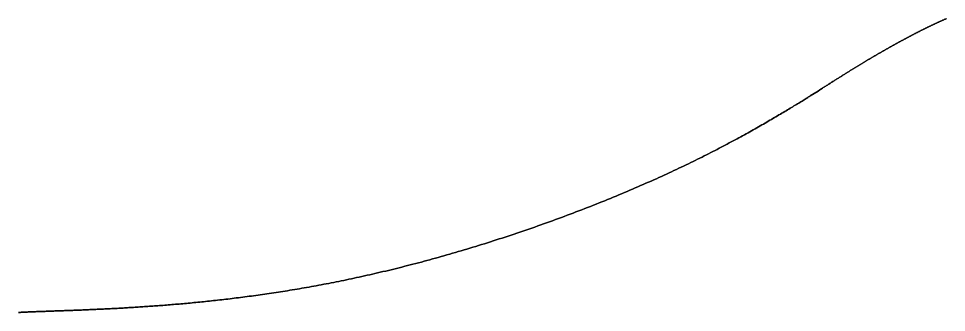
# Model space of a CAD drawing. Header units: inches. Extents: x 130170 to 284068, y 377793 to 804530.
# Drawn here: x 260644.3 to 260705, y 749287.3 to 749306.5 of the extents above; entities that cross this region are included whole.
import ezdxf

# ---------------------------------------------------------------- set-up
doc = ezdxf.new("R2010")
doc.units = ezdxf.units.IN
doc.header["$MEASUREMENT"] = 0
doc.layers.add('muni_il', color=7, linetype='Continuous')

msp = doc.modelspace()

# ---------------------------------------------------------------- linework, layer by layer
at = {"layer": 'muni_il'}
for points in [[(260644.331, 749287.306), (260644.374, 749287.308), (260644.418, 749287.31), (260644.461, 749287.312), (260644.505, 749287.315), (260644.55, 749287.317), (260644.594, 749287.319), (260644.639, 749287.321), (260644.684, 749287.323), (260644.729, 749287.325), (260644.775, 749287.327), (260644.82, 749287.329), (260644.867, 749287.331), (260644.913, 749287.333), (260644.96, 749287.335), (260645.007, 749287.337), (260645.054, 749287.339), (260645.102, 749287.341), (260645.15, 749287.343), (260645.198, 749287.345), (260645.247, 749287.347), (260645.296, 749287.349), (260645.345, 749287.351), (260645.395, 749287.353), (260645.445, 749287.355), (260645.495, 749287.357), (260645.546, 749287.359), (260645.597, 749287.36), (260645.649, 749287.362), (260645.701, 749287.364), (260645.753, 749287.366), (260645.806, 749287.368), (260645.859, 749287.37), (260645.913, 749287.372), (260645.967, 749287.374), (260646.021, 749287.376), (260646.076, 749287.378), (260646.131, 749287.38), (260646.187, 749287.382), (260646.243, 749287.384), (260646.299, 749287.386), (260646.356, 749287.388), (260646.414, 749287.39), (260646.472, 749287.392), (260646.53, 749287.394), (260646.589, 749287.396), (260646.648, 749287.398), (260646.708, 749287.4), (260646.768, 749287.402), (260646.829, 749287.405), (260646.89, 749287.407), (260646.952, 749287.409), (260647.014, 749287.411), (260647.077, 749287.413), (260647.141, 749287.416), (260647.204, 749287.418), (260647.269, 749287.42), (260647.334, 749287.422), (260647.399, 749287.425), (260647.465, 749287.427), (260647.532, 749287.43), (260647.599, 749287.432), (260647.666, 749287.435), (260647.735, 749287.437), (260647.803, 749287.44), (260647.873, 749287.442), (260647.943, 749287.445), (260648.013, 749287.448), (260648.084, 749287.45), (260648.156, 749287.453), (260648.228, 749287.456), (260648.301, 749287.459), (260648.375, 749287.462), (260648.449, 749287.465), (260648.524, 749287.468), (260648.599, 749287.471), (260648.675, 749287.474), (260648.752, 749287.477), (260648.829, 749287.48), (260648.907, 749287.484), (260648.985, 749287.487), (260649.064, 749287.49), (260649.144, 749287.494), (260649.224, 749287.498), (260649.305, 749287.501), (260649.387, 749287.505), (260649.469, 749287.509), (260649.552, 749287.512), (260649.636, 749287.516), (260649.72, 749287.52), (260649.805, 749287.524), (260649.891, 749287.528), (260649.978, 749287.533), (260650.065, 749287.537), (260650.152, 749287.541), (260650.241, 749287.546), (260650.33, 749287.55), (260650.419, 749287.555), (260650.51, 749287.56), (260650.601, 749287.564), (260650.693, 749287.569), (260650.785, 749287.574), (260650.878, 749287.579), (260650.972, 749287.584), (260651.067, 749287.59), (260651.162, 749287.595), (260651.258, 749287.601), (260651.355, 749287.606), (260651.452, 749287.612), (260651.55, 749287.618), (260651.649, 749287.624), (260651.748, 749287.63), (260651.849, 749287.636), (260651.95, 749287.642), (260652.051, 749287.649), (260652.153, 749287.655), (260652.257, 749287.662), (260652.36, 749287.669), (260652.465, 749287.676), (260652.57, 749287.683), (260652.676, 749287.69), (260652.782, 749287.697), (260652.889, 749287.705), (260652.997, 749287.713), (260653.106, 749287.72), (260653.216, 749287.728), (260653.326, 749287.736), (260653.436, 749287.745), (260653.548, 749287.753), (260653.66, 749287.762), (260653.773, 749287.77), (260653.886, 749287.779), (260654.001, 749287.788), (260654.116, 749287.797), (260654.231, 749287.807), (260654.348, 749287.816), (260654.465, 749287.826), (260654.582, 749287.836), (260654.701, 749287.846), (260654.82, 749287.856), (260654.94, 749287.867), (260655.06, 749287.878), (260655.182, 749287.889), (260655.303, 749287.9), (260655.426, 749287.911), (260655.549, 749287.922), (260655.673, 749287.934), (260655.798, 749287.946), (260655.923, 749287.958), (260656.049, 749287.97), (260656.175, 749287.983), (260656.303, 749287.996), (260656.431, 749288.009), (260656.559, 749288.022), (260656.688, 749288.035), (260656.818, 749288.049), (260656.949, 749288.063), (260657.08, 749288.077), (260657.212, 749288.092), (260657.345, 749288.106), (260657.478, 749288.121), (260657.611, 749288.136), (260657.746, 749288.152), (260657.881, 749288.168), (260658.017, 749288.183), (260658.153, 749288.2), (260658.29, 749288.216), (260658.428, 749288.233), (260658.566, 749288.25), (260658.705, 749288.267), (260658.845, 749288.285), (260658.985, 749288.303), (260659.126, 749288.321), (260659.267, 749288.34), (260659.409, 749288.359), (260659.552, 749288.378), (260659.695, 749288.397), (260659.839, 749288.417), (260659.983, 749288.437), (260660.129, 749288.457), (260660.274, 749288.478), (260660.421, 749288.499), (260660.568, 749288.521), (260660.715, 749288.542), (260660.864, 749288.564), (260661.012, 749288.587), (260661.162, 749288.609), (260661.312, 749288.633), (260661.462, 749288.656), (260661.614, 749288.68), (260661.765, 749288.704), (260661.918, 749288.728), (260662.071, 749288.753), (260662.225, 749288.779), (260662.379, 749288.804), (260662.534, 749288.83), (260662.689, 749288.857), (260662.845, 749288.884), (260663.002, 749288.911), (260663.159, 749288.939), (260663.317, 749288.967), (260663.475, 749288.995), (260663.634, 749289.024), (260663.794, 749289.053), (260663.954, 749289.083), (260664.115, 749289.113), (260664.276, 749289.143), (260664.438, 749289.174), (260664.601, 749289.206), (260664.764, 749289.237), (260664.928, 749289.27), (260665.092, 749289.302), (260665.257, 749289.336), (260665.423, 749289.369), (260665.589, 749289.403), (260665.756, 749289.438), (260665.923, 749289.473), (260666.091, 749289.508), (260666.259, 749289.544), (260666.429, 749289.58), (260666.598, 749289.617), (260666.769, 749289.655), (260666.939, 749289.692), (260667.111, 749289.731), (260667.283, 749289.769), (260667.456, 749289.809), (260667.629, 749289.848), (260667.802, 749289.889), (260667.977, 749289.929), (260668.152, 749289.971), (260668.327, 749290.012), (260668.503, 749290.055), (260668.68, 749290.097), (260668.857, 749290.141), (260669.035, 749290.184), (260669.213, 749290.229), (260669.392, 749290.273), (260669.571, 749290.319), (260669.751, 749290.364), (260669.931, 749290.411), (260670.112, 749290.458), (260670.294, 749290.505), (260670.476, 749290.553), (260670.658, 749290.601), (260670.841, 749290.65), (260671.025, 749290.7), (260671.209, 749290.75), (260671.394, 749290.8), (260671.578, 749290.851), (260671.764, 749290.903), (260671.95, 749290.955), (260672.136, 749291.008), (260672.323, 749291.061), (260672.51, 749291.114), (260672.698, 749291.169), (260672.886, 749291.223), (260673.075, 749291.278), (260673.264, 749291.334), (260673.453, 749291.39), (260673.642, 749291.447), (260673.832, 749291.504), (260674.023, 749291.562), (260674.213, 749291.621), (260674.404, 749291.679), (260674.596, 749291.739), (260674.787, 749291.798), (260674.979, 749291.859), (260675.171, 749291.919), (260675.363, 749291.981), (260675.556, 749292.042), (260675.749, 749292.105), (260675.942, 749292.167), (260676.135, 749292.23), (260676.328, 749292.294), (260676.521, 749292.358), (260676.715, 749292.423), (260676.908, 749292.488), (260677.102, 749292.553), (260677.296, 749292.619), (260677.49, 749292.685), (260677.683, 749292.752), (260677.877, 749292.819), (260678.071, 749292.887), (260678.264, 749292.955), (260678.458, 749293.023), (260678.652, 749293.092), (260678.845, 749293.161), (260679.038, 749293.23), (260679.231, 749293.3), (260679.424, 749293.37), (260679.616, 749293.441), (260679.809, 749293.512), (260680.001, 749293.583), (260680.193, 749293.654), (260680.384, 749293.726), (260680.575, 749293.798), (260680.766, 749293.871), (260680.956, 749293.943), (260681.146, 749294.016), (260681.336, 749294.09), (260681.525, 749294.163), (260681.713, 749294.237), (260681.901, 749294.311), (260682.089, 749294.385), (260682.276, 749294.459), (260682.462, 749294.534), (260682.647, 749294.609), (260682.832, 749294.683), (260683.017, 749294.758), (260683.2, 749294.834), (260683.383, 749294.909), (260683.565, 749294.984), (260683.746, 749295.06), (260683.927, 749295.136), (260684.106, 749295.211), (260684.285, 749295.287), (260684.463, 749295.363), (260684.64, 749295.439), (260684.816, 749295.515), (260684.991, 749295.591), (260685.165, 749295.667), (260685.338, 749295.742), (260685.51, 749295.818), (260685.681, 749295.894), (260685.851, 749295.97), (260686.02, 749296.046), (260686.188, 749296.122), (260686.355, 749296.197), (260686.52, 749296.273), (260686.685, 749296.348), (260686.848, 749296.424), (260687.01, 749296.499), (260687.171, 749296.574), (260687.331, 749296.649), (260687.49, 749296.724), (260687.647, 749296.798), (260687.803, 749296.873), (260687.958, 749296.947), (260688.111, 749297.021), (260688.264, 749297.095), (260688.415, 749297.168), (260688.564, 749297.241), (260688.713, 749297.315), (260688.86, 749297.387), (260689.006, 749297.46), (260689.15, 749297.532), (260689.294, 749297.605), (260689.436, 749297.676), (260689.577, 749297.748), (260689.716, 749297.819), (260689.854, 749297.89), (260689.991, 749297.961), (260690.127, 749298.031), (260690.261, 749298.101), (260690.394, 749298.171), (260690.526, 749298.24), (260690.656, 749298.309), (260690.785, 749298.378), (260690.913, 749298.446), (260691.04, 749298.514), (260691.166, 749298.582), (260691.29, 749298.649), (260691.413, 749298.716), (260691.535, 749298.783), (260691.656, 749298.849), (260691.776, 749298.915), (260691.894, 749298.981), (260692.011, 749299.046), (260692.127, 749299.111), (260692.242, 749299.175), (260692.356, 749299.239), (260692.469, 749299.303), (260692.581, 749299.366), (260692.692, 749299.429), (260692.801, 749299.492), (260692.91, 749299.554), (260693.017, 749299.615), (260693.123, 749299.677), (260693.229, 749299.738), (260693.333, 749299.798), (260693.436, 749299.858), (260693.538, 749299.918), (260693.639, 749299.977), (260693.739, 749300.036), (260693.838, 749300.094), (260693.936, 749300.152), (260694.033, 749300.209), (260694.128, 749300.265), (260694.222, 749300.321), (260694.316, 749300.377), (260694.407, 749300.432), (260694.498, 749300.486), (260694.588, 749300.539), (260694.676, 749300.592), (260694.762, 749300.645), (260694.848, 749300.696), (260694.932, 749300.747), (260695.014, 749300.796), (260695.094, 749300.845), (260695.174, 749300.893), (260695.251, 749300.94), (260695.327, 749300.987), (260695.4, 749301.032), (260695.472, 749301.076), (260695.542, 749301.118), (260695.61, 749301.16), (260695.676, 749301.201), (260695.74, 749301.24), (260695.802, 749301.278), (260695.861, 749301.315), (260695.918, 749301.351), (260695.973, 749301.385), (260696.026, 749301.418), (260696.076, 749301.45), (260696.587, 749301.773), (260696.705, 749301.849), (260696.763, 749301.886), (260696.82, 749301.922), (260696.876, 749301.958), (260696.931, 749301.993), (260696.986, 749302.028), (260697.04, 749302.063), (260697.093, 749302.097), (260697.146, 749302.131), (260697.198, 749302.164), (260697.25, 749302.196), (260697.3, 749302.229), (260697.351, 749302.261), (260697.4, 749302.293), (260697.45, 749302.324), (260697.498, 749302.355), (260697.546, 749302.385), (260697.594, 749302.415), (260697.641, 749302.445), (260697.687, 749302.475), (260697.734, 749302.504), (260697.779, 749302.533), (260697.824, 749302.562), (260697.869, 749302.59), (260697.914, 749302.618), (260697.958, 749302.646), (260698.001, 749302.673), (260698.044, 749302.7), (260698.087, 749302.727), (260698.13, 749302.754), (260698.172, 749302.781), (260698.214, 749302.807), (260698.255, 749302.833), (260698.296, 749302.859), (260698.337, 749302.884), (260698.378, 749302.909), (260698.418, 749302.935), (260698.458, 749302.96), (260698.498, 749302.984), (260698.537, 749303.009), (260698.576, 749303.033), (260698.615, 749303.058), (260698.654, 749303.082), (260698.692, 749303.106), (260698.731, 749303.129), (260698.769, 749303.153), (260698.807, 749303.176), (260698.844, 749303.2), (260698.882, 749303.223), (260698.919, 749303.246), (260698.956, 749303.268), (260698.993, 749303.291), (260699.03, 749303.314), (260699.066, 749303.336), (260699.103, 749303.358), (260699.139, 749303.38), (260699.175, 749303.403), (260699.211, 749303.425), (260699.247, 749303.446), (260699.283, 749303.468), (260699.318, 749303.49), (260699.354, 749303.511), (260699.389, 749303.533), (260699.424, 749303.554), (260699.459, 749303.575), (260699.494, 749303.596), (260699.529, 749303.618), (260699.564, 749303.638), (260699.599, 749303.659), (260699.634, 749303.68), (260699.668, 749303.701), (260699.703, 749303.722), (260699.737, 749303.742), (260699.771, 749303.763), (260699.806, 749303.783), (260699.84, 749303.804), (260699.874, 749303.824), (260699.908, 749303.844), (260699.942, 749303.864), (260699.976, 749303.884), (260700.01, 749303.905), (260700.044, 749303.925), (260700.078, 749303.944), (260700.111, 749303.964), (260700.145, 749303.984), (260700.179, 749304.004), (260700.212, 749304.024), (260700.246, 749304.043), (260700.279, 749304.063), (260700.313, 749304.082), (260700.346, 749304.102), (260700.38, 749304.122), (260700.413, 749304.141), (260700.447, 749304.16), (260700.48, 749304.18), (260700.513, 749304.199), (260700.546, 749304.218), (260700.58, 749304.237), (260700.613, 749304.257), (260700.646, 749304.276), (260700.679, 749304.295), (260700.712, 749304.314), (260700.745, 749304.333), (260700.779, 749304.352), (260700.812, 749304.371), (260700.845, 749304.39), (260700.878, 749304.409), (260700.911, 749304.428), (260700.944, 749304.446), (260700.977, 749304.465), (260701.01, 749304.484), (260701.043, 749304.502), (260701.076, 749304.521), (260701.109, 749304.54), (260701.142, 749304.558), (260701.175, 749304.577), (260701.208, 749304.596), (260701.241, 749304.614), (260701.274, 749304.633), (260701.307, 749304.651), (260701.339, 749304.67), (260701.372, 749304.688), (260701.405, 749304.706), (260701.438, 749304.725), (260701.471, 749304.743), (260701.504, 749304.761), (260701.537, 749304.779), (260701.57, 749304.798), (260701.603, 749304.816), (260701.635, 749304.834), (260701.668, 749304.852), (260701.701, 749304.87), (260701.734, 749304.888), (260701.767, 749304.906), (260701.8, 749304.924), (260701.832, 749304.942), (260701.865, 749304.96), (260701.898, 749304.978), (260701.931, 749304.996), (260701.964, 749305.014), (260701.997, 749305.032), (260702.029, 749305.05), (260702.062, 749305.068), (260702.095, 749305.085), (260702.128, 749305.103), (260702.161, 749305.121), (260702.193, 749305.138), (260702.226, 749305.156), (260702.259, 749305.174), (260702.292, 749305.191), (260702.325, 749305.209), (260702.358, 749305.227), (260702.39, 749305.244), (260702.423, 749305.262), (260702.456, 749305.279), (260702.489, 749305.296), (260702.522, 749305.314), (260702.554, 749305.331), (260702.587, 749305.349), (260702.62, 749305.366), (260702.653, 749305.383), (260702.686, 749305.4), (260702.719, 749305.418), (260702.752, 749305.435), (260702.784, 749305.452), (260702.817, 749305.469), (260702.85, 749305.486), (260702.883, 749305.503), (260702.916, 749305.521), (260702.949, 749305.538), (260702.982, 749305.555), (260703.015, 749305.571), (260703.048, 749305.589), (260703.081, 749305.605), (260703.114, 749305.622), (260703.147, 749305.639), (260703.18, 749305.656), (260703.213, 749305.673), (260703.246, 749305.69), (260703.28, 749305.706), (260703.313, 749305.723), (260703.346, 749305.74), (260703.379, 749305.757), (260703.413, 749305.773), (260703.446, 749305.79), (260703.479, 749305.807), (260703.513, 749305.823), (260703.546, 749305.84), (260703.58, 749305.856), (260703.613, 749305.873), (260703.647, 749305.889), (260703.68, 749305.906), (260703.714, 749305.923), (260703.748, 749305.939), (260703.782, 749305.955), (260703.816, 749305.972), (260703.85, 749305.988), (260703.884, 749306.005), (260703.918, 749306.021), (260703.952, 749306.037), (260703.986, 749306.054), (260704.02, 749306.07), (260704.055, 749306.086), (260704.089, 749306.102), (260704.124, 749306.119), (260704.158, 749306.135), (260704.193, 749306.151), (260704.228, 749306.168), (260704.263, 749306.184), (260704.298, 749306.2), (260704.333, 749306.216), (260704.368, 749306.232), (260704.404, 749306.249), (260704.439, 749306.265), (260704.475, 749306.281), (260704.511, 749306.297), (260704.547, 749306.313), (260704.583, 749306.33), (260704.619, 749306.346), (260704.655, 749306.362), (260704.692, 749306.378), (260704.728, 749306.394), (260704.765, 749306.41), (260704.802, 749306.427), (260704.839, 749306.443), (260704.876, 749306.459), (260704.914, 749306.475), (260704.951, 749306.491), (260704.989, 749306.508)], [(260704.989, 749306.508), (260704.951, 749306.491), (260704.914, 749306.475), (260704.876, 749306.459), (260704.839, 749306.443), (260704.802, 749306.427), (260704.765, 749306.41), (260704.728, 749306.394), (260704.692, 749306.378), (260704.655, 749306.362), (260704.619, 749306.346), (260704.583, 749306.33), (260704.547, 749306.313), (260704.511, 749306.297), (260704.475, 749306.281), (260704.439, 749306.265), (260704.404, 749306.249), (260704.368, 749306.232), (260704.333, 749306.216), (260704.298, 749306.2), (260704.263, 749306.184), (260704.228, 749306.168), (260704.193, 749306.151), (260704.158, 749306.135), (260704.124, 749306.119), (260704.089, 749306.102), (260704.055, 749306.086), (260704.02, 749306.07), (260703.986, 749306.054), (260703.952, 749306.037), (260703.918, 749306.021), (260703.884, 749306.005), (260703.85, 749305.988), (260703.816, 749305.972), (260703.782, 749305.955), (260703.748, 749305.939), (260703.714, 749305.923), (260703.68, 749305.906), (260703.647, 749305.889), (260703.613, 749305.873), (260703.58, 749305.856), (260703.546, 749305.84), (260703.513, 749305.823), (260703.479, 749305.807), (260703.446, 749305.79), (260703.413, 749305.773), (260703.379, 749305.757), (260703.346, 749305.74), (260703.313, 749305.723), (260703.28, 749305.706), (260703.246, 749305.69), (260703.213, 749305.673), (260703.18, 749305.656), (260703.147, 749305.639), (260703.114, 749305.622), (260703.081, 749305.605), (260703.048, 749305.589), (260703.015, 749305.571), (260702.982, 749305.555), (260702.949, 749305.538), (260702.916, 749305.521), (260702.883, 749305.503), (260702.85, 749305.486), (260702.817, 749305.469), (260702.784, 749305.452), (260702.752, 749305.435), (260702.719, 749305.418), (260702.686, 749305.4), (260702.653, 749305.383), (260702.62, 749305.366), (260702.587, 749305.349), (260702.554, 749305.331), (260702.522, 749305.314), (260702.489, 749305.296), (260702.456, 749305.279), (260702.423, 749305.262), (260702.39, 749305.244), (260702.358, 749305.227), (260702.325, 749305.209), (260702.292, 749305.191), (260702.259, 749305.174), (260702.226, 749305.156), (260702.193, 749305.138), (260702.161, 749305.121), (260702.128, 749305.103), (260702.095, 749305.085), (260702.062, 749305.068), (260702.029, 749305.05), (260701.997, 749305.032), (260701.964, 749305.014), (260701.931, 749304.996), (260701.898, 749304.978), (260701.865, 749304.96), (260701.832, 749304.942), (260701.8, 749304.924), (260701.767, 749304.906), (260701.734, 749304.888), (260701.701, 749304.87), (260701.668, 749304.852), (260701.635, 749304.834), (260701.603, 749304.816), (260701.57, 749304.798), (260701.537, 749304.779), (260701.504, 749304.761), (260701.471, 749304.743), (260701.438, 749304.725), (260701.405, 749304.706), (260701.372, 749304.688), (260701.339, 749304.67), (260701.307, 749304.651), (260701.274, 749304.633), (260701.241, 749304.614), (260701.208, 749304.596), (260701.175, 749304.577), (260701.142, 749304.558), (260701.109, 749304.54), (260701.076, 749304.521), (260701.043, 749304.502), (260701.01, 749304.484), (260700.977, 749304.465), (260700.944, 749304.446), (260700.911, 749304.428), (260700.878, 749304.409), (260700.845, 749304.39), (260700.812, 749304.371), (260700.779, 749304.352), (260700.745, 749304.333), (260700.712, 749304.314), (260700.679, 749304.295), (260700.646, 749304.276), (260700.613, 749304.257), (260700.58, 749304.237), (260700.546, 749304.218), (260700.513, 749304.199), (260700.48, 749304.18), (260700.447, 749304.16), (260700.413, 749304.141), (260700.38, 749304.122), (260700.346, 749304.102), (260700.313, 749304.082), (260700.279, 749304.063), (260700.246, 749304.043), (260700.212, 749304.024), (260700.179, 749304.004), (260700.145, 749303.984), (260700.111, 749303.964), (260700.078, 749303.944), (260700.044, 749303.925), (260700.01, 749303.905), (260699.976, 749303.884), (260699.942, 749303.864), (260699.908, 749303.844), (260699.874, 749303.824), (260699.84, 749303.804), (260699.806, 749303.783), (260699.771, 749303.763), (260699.737, 749303.742), (260699.703, 749303.722), (260699.668, 749303.701), (260699.634, 749303.68), (260699.599, 749303.659), (260699.564, 749303.638), (260699.529, 749303.618), (260699.494, 749303.596), (260699.459, 749303.575), (260699.424, 749303.554), (260699.389, 749303.533), (260699.354, 749303.511), (260699.318, 749303.49), (260699.283, 749303.468), (260699.247, 749303.446), (260699.211, 749303.425), (260699.175, 749303.403), (260699.139, 749303.38), (260699.103, 749303.358), (260699.066, 749303.336), (260699.03, 749303.314), (260698.993, 749303.291), (260698.956, 749303.268), (260698.919, 749303.246), (260698.882, 749303.223), (260698.844, 749303.2), (260698.807, 749303.176), (260698.769, 749303.153), (260698.731, 749303.129), (260698.692, 749303.106), (260698.654, 749303.082), (260698.615, 749303.058), (260698.576, 749303.033), (260698.537, 749303.009), (260698.498, 749302.984), (260698.458, 749302.96), (260698.418, 749302.935), (260698.378, 749302.909), (260698.337, 749302.884), (260698.296, 749302.859), (260698.255, 749302.833), (260698.214, 749302.807), (260698.172, 749302.781), (260698.13, 749302.754), (260698.087, 749302.727), (260698.044, 749302.7), (260698.001, 749302.673), (260697.958, 749302.646), (260697.914, 749302.618), (260697.869, 749302.59), (260697.824, 749302.562), (260697.779, 749302.533), (260697.734, 749302.504), (260697.687, 749302.475), (260697.641, 749302.445), (260697.594, 749302.415), (260697.546, 749302.385), (260697.498, 749302.355), (260697.45, 749302.324), (260697.4, 749302.293), (260697.351, 749302.261), (260697.3, 749302.229), (260697.25, 749302.196), (260697.198, 749302.164), (260697.146, 749302.131), (260697.093, 749302.097), (260697.04, 749302.063), (260696.986, 749302.028), (260696.931, 749301.993), (260696.876, 749301.958), (260696.82, 749301.922), (260696.763, 749301.886), (260696.705, 749301.849), (260696.587, 749301.773), (260696.076, 749301.45), (260696.026, 749301.418), (260695.973, 749301.385), (260695.918, 749301.351), (260695.861, 749301.315), (260695.802, 749301.278), (260695.74, 749301.24), (260695.676, 749301.201), (260695.61, 749301.16), (260695.542, 749301.118), (260695.472, 749301.076), (260695.4, 749301.032), (260695.327, 749300.987), (260695.251, 749300.94), (260695.174, 749300.893), (260695.094, 749300.845), (260695.014, 749300.796), (260694.932, 749300.747), (260694.848, 749300.696), (260694.762, 749300.645), (260694.676, 749300.592), (260694.588, 749300.539), (260694.498, 749300.486), (260694.407, 749300.432), (260694.316, 749300.377), (260694.222, 749300.321), (260694.128, 749300.265), (260694.033, 749300.209), (260693.936, 749300.152), (260693.838, 749300.094), (260693.739, 749300.036), (260693.639, 749299.977), (260693.538, 749299.918), (260693.436, 749299.858), (260693.333, 749299.798), (260693.229, 749299.738), (260693.123, 749299.677), (260693.017, 749299.615), (260692.91, 749299.554), (260692.801, 749299.492), (260692.692, 749299.429), (260692.581, 749299.366), (260692.469, 749299.303), (260692.356, 749299.239), (260692.242, 749299.175), (260692.127, 749299.111), (260692.011, 749299.046), (260691.894, 749298.981), (260691.776, 749298.915), (260691.656, 749298.849), (260691.535, 749298.783), (260691.413, 749298.716), (260691.29, 749298.649), (260691.166, 749298.582), (260691.04, 749298.514), (260690.913, 749298.446), (260690.785, 749298.378), (260690.656, 749298.309), (260690.526, 749298.24), (260690.394, 749298.171), (260690.261, 749298.101), (260690.127, 749298.031), (260689.991, 749297.961), (260689.854, 749297.89), (260689.716, 749297.819), (260689.577, 749297.748), (260689.436, 749297.676), (260689.294, 749297.605), (260689.15, 749297.532), (260689.006, 749297.46), (260688.86, 749297.387), (260688.713, 749297.315), (260688.564, 749297.241), (260688.415, 749297.168), (260688.264, 749297.095), (260688.111, 749297.021), (260687.958, 749296.947), (260687.803, 749296.873), (260687.647, 749296.798), (260687.49, 749296.724), (260687.331, 749296.649), (260687.171, 749296.574), (260687.01, 749296.499), (260686.848, 749296.424), (260686.685, 749296.348), (260686.52, 749296.273), (260686.355, 749296.197), (260686.188, 749296.122), (260686.02, 749296.046), (260685.851, 749295.97), (260685.681, 749295.894), (260685.51, 749295.818), (260685.338, 749295.742), (260685.165, 749295.667), (260684.991, 749295.591), (260684.816, 749295.515), (260684.64, 749295.439), (260684.463, 749295.363), (260684.285, 749295.287), (260684.106, 749295.211), (260683.927, 749295.136), (260683.746, 749295.06), (260683.565, 749294.984), (260683.383, 749294.909), (260683.2, 749294.834), (260683.017, 749294.758), (260682.832, 749294.683), (260682.647, 749294.609), (260682.462, 749294.534), (260682.276, 749294.459), (260682.089, 749294.385), (260681.901, 749294.311), (260681.713, 749294.237), (260681.525, 749294.163), (260681.336, 749294.09), (260681.146, 749294.016), (260680.956, 749293.943), (260680.766, 749293.871), (260680.575, 749293.798), (260680.384, 749293.726), (260680.193, 749293.654), (260680.001, 749293.583), (260679.809, 749293.512), (260679.616, 749293.441), (260679.424, 749293.37), (260679.231, 749293.3), (260679.038, 749293.23), (260678.845, 749293.161), (260678.652, 749293.092), (260678.458, 749293.023), (260678.264, 749292.955), (260678.071, 749292.887), (260677.877, 749292.819), (260677.683, 749292.752), (260677.49, 749292.685), (260677.296, 749292.619), (260677.102, 749292.553), (260676.908, 749292.488), (260676.715, 749292.423), (260676.521, 749292.358), (260676.328, 749292.294), (260676.135, 749292.23), (260675.942, 749292.167), (260675.749, 749292.105), (260675.556, 749292.042), (260675.363, 749291.981), (260675.171, 749291.919), (260674.979, 749291.859), (260674.787, 749291.798), (260674.596, 749291.739), (260674.404, 749291.679), (260674.213, 749291.621), (260674.023, 749291.562), (260673.832, 749291.504), (260673.642, 749291.447), (260673.453, 749291.39), (260673.264, 749291.334), (260673.075, 749291.278), (260672.886, 749291.223), (260672.698, 749291.169), (260672.51, 749291.114), (260672.323, 749291.061), (260672.136, 749291.008), (260671.95, 749290.955), (260671.764, 749290.903), (260671.578, 749290.851), (260671.394, 749290.8), (260671.209, 749290.75), (260671.025, 749290.7), (260670.841, 749290.65), (260670.658, 749290.601), (260670.476, 749290.553), (260670.294, 749290.505), (260670.112, 749290.458), (260669.931, 749290.411), (260669.751, 749290.364), (260669.571, 749290.319), (260669.392, 749290.273), (260669.213, 749290.229), (260669.035, 749290.184), (260668.857, 749290.141), (260668.68, 749290.097), (260668.503, 749290.055), (260668.327, 749290.012), (260668.152, 749289.971), (260667.977, 749289.929), (260667.802, 749289.889), (260667.629, 749289.848), (260667.456, 749289.809), (260667.283, 749289.769), (260667.111, 749289.731), (260666.939, 749289.692), (260666.769, 749289.655), (260666.598, 749289.617), (260666.429, 749289.58), (260666.259, 749289.544), (260666.091, 749289.508), (260665.923, 749289.473), (260665.756, 749289.438), (260665.589, 749289.403), (260665.423, 749289.369), (260665.257, 749289.336), (260665.092, 749289.302), (260664.928, 749289.27), (260664.764, 749289.237), (260664.601, 749289.206), (260664.438, 749289.174), (260664.276, 749289.143), (260664.115, 749289.113), (260663.954, 749289.083), (260663.794, 749289.053), (260663.634, 749289.024), (260663.475, 749288.995), (260663.317, 749288.967), (260663.159, 749288.939), (260663.002, 749288.911), (260662.845, 749288.884), (260662.689, 749288.857), (260662.534, 749288.83), (260662.379, 749288.804), (260662.225, 749288.779), (260662.071, 749288.753), (260661.918, 749288.728), (260661.765, 749288.704), (260661.614, 749288.68), (260661.462, 749288.656), (260661.312, 749288.633), (260661.162, 749288.609), (260661.012, 749288.587), (260660.864, 749288.564), (260660.715, 749288.542), (260660.568, 749288.521), (260660.421, 749288.499), (260660.274, 749288.478), (260660.129, 749288.457), (260659.983, 749288.437), (260659.839, 749288.417), (260659.695, 749288.397), (260659.552, 749288.378), (260659.409, 749288.359), (260659.267, 749288.34), (260659.126, 749288.321), (260658.985, 749288.303), (260658.845, 749288.285), (260658.705, 749288.267), (260658.566, 749288.25), (260658.428, 749288.233), (260658.29, 749288.216), (260658.153, 749288.2), (260658.017, 749288.183), (260657.881, 749288.168), (260657.746, 749288.152), (260657.611, 749288.136), (260657.478, 749288.121), (260657.345, 749288.106), (260657.212, 749288.092), (260657.08, 749288.077), (260656.949, 749288.063), (260656.818, 749288.049), (260656.688, 749288.035), (260656.559, 749288.022), (260656.431, 749288.009), (260656.303, 749287.996), (260656.175, 749287.983), (260656.049, 749287.97), (260655.923, 749287.958), (260655.798, 749287.946), (260655.673, 749287.934), (260655.549, 749287.922), (260655.426, 749287.911), (260655.303, 749287.9), (260655.182, 749287.889), (260655.06, 749287.878), (260654.94, 749287.867), (260654.82, 749287.856), (260654.701, 749287.846), (260654.582, 749287.836), (260654.465, 749287.826), (260654.348, 749287.816), (260654.231, 749287.807), (260654.116, 749287.797), (260654.001, 749287.788), (260653.886, 749287.779), (260653.773, 749287.77), (260653.66, 749287.762), (260653.548, 749287.753), (260653.436, 749287.745), (260653.326, 749287.736), (260653.216, 749287.728), (260653.106, 749287.72), (260652.997, 749287.713), (260652.889, 749287.705), (260652.782, 749287.697), (260652.676, 749287.69), (260652.57, 749287.683), (260652.465, 749287.676), (260652.36, 749287.669), (260652.257, 749287.662), (260652.153, 749287.655), (260652.051, 749287.649), (260651.95, 749287.642), (260651.849, 749287.636), (260651.748, 749287.63), (260651.649, 749287.624), (260651.55, 749287.618), (260651.452, 749287.612), (260651.355, 749287.606), (260651.258, 749287.601), (260651.162, 749287.595), (260651.067, 749287.59), (260650.972, 749287.584), (260650.878, 749287.579), (260650.785, 749287.574), (260650.693, 749287.569), (260650.601, 749287.564), (260650.51, 749287.56), (260650.419, 749287.555), (260650.33, 749287.55), (260650.241, 749287.546), (260650.152, 749287.541), (260650.065, 749287.537), (260649.978, 749287.533), (260649.891, 749287.528), (260649.805, 749287.524), (260649.72, 749287.52), (260649.636, 749287.516), (260649.552, 749287.512), (260649.469, 749287.509), (260649.387, 749287.505), (260649.305, 749287.501), (260649.224, 749287.498), (260649.144, 749287.494), (260649.064, 749287.49), (260648.985, 749287.487), (260648.907, 749287.484), (260648.829, 749287.48), (260648.752, 749287.477), (260648.675, 749287.474), (260648.599, 749287.471), (260648.524, 749287.468), (260648.449, 749287.465), (260648.375, 749287.462), (260648.301, 749287.459), (260648.228, 749287.456), (260648.156, 749287.453), (260648.084, 749287.45), (260648.013, 749287.448), (260647.943, 749287.445), (260647.873, 749287.442), (260647.803, 749287.44), (260647.735, 749287.437), (260647.666, 749287.435), (260647.599, 749287.432), (260647.532, 749287.43), (260647.465, 749287.427), (260647.399, 749287.425), (260647.334, 749287.422), (260647.269, 749287.42), (260647.204, 749287.418), (260647.141, 749287.416), (260647.077, 749287.413), (260647.014, 749287.411), (260646.952, 749287.409), (260646.89, 749287.407), (260646.829, 749287.405), (260646.768, 749287.402), (260646.708, 749287.4), (260646.648, 749287.398), (260646.589, 749287.396), (260646.53, 749287.394), (260646.472, 749287.392), (260646.414, 749287.39), (260646.356, 749287.388), (260646.299, 749287.386), (260646.243, 749287.384), (260646.187, 749287.382), (260646.131, 749287.38), (260646.076, 749287.378), (260646.021, 749287.376), (260645.967, 749287.374), (260645.913, 749287.372), (260645.859, 749287.37), (260645.806, 749287.368), (260645.753, 749287.366), (260645.701, 749287.364), (260645.649, 749287.362), (260645.597, 749287.36), (260645.546, 749287.359), (260645.495, 749287.357), (260645.445, 749287.355), (260645.395, 749287.353), (260645.345, 749287.351), (260645.296, 749287.349), (260645.247, 749287.347), (260645.198, 749287.345), (260645.15, 749287.343), (260645.102, 749287.341), (260645.054, 749287.339), (260645.007, 749287.337), (260644.96, 749287.335), (260644.913, 749287.333), (260644.867, 749287.331), (260644.82, 749287.329), (260644.775, 749287.327), (260644.729, 749287.325), (260644.684, 749287.323), (260644.639, 749287.321), (260644.594, 749287.319), (260644.55, 749287.317), (260644.505, 749287.315), (260644.461, 749287.312), (260644.418, 749287.31), (260644.374, 749287.308), (260644.331, 749287.306)]]:
    msp.add_lwpolyline(points, dxfattribs=at)

doc.saveas('drawing.dxf')
